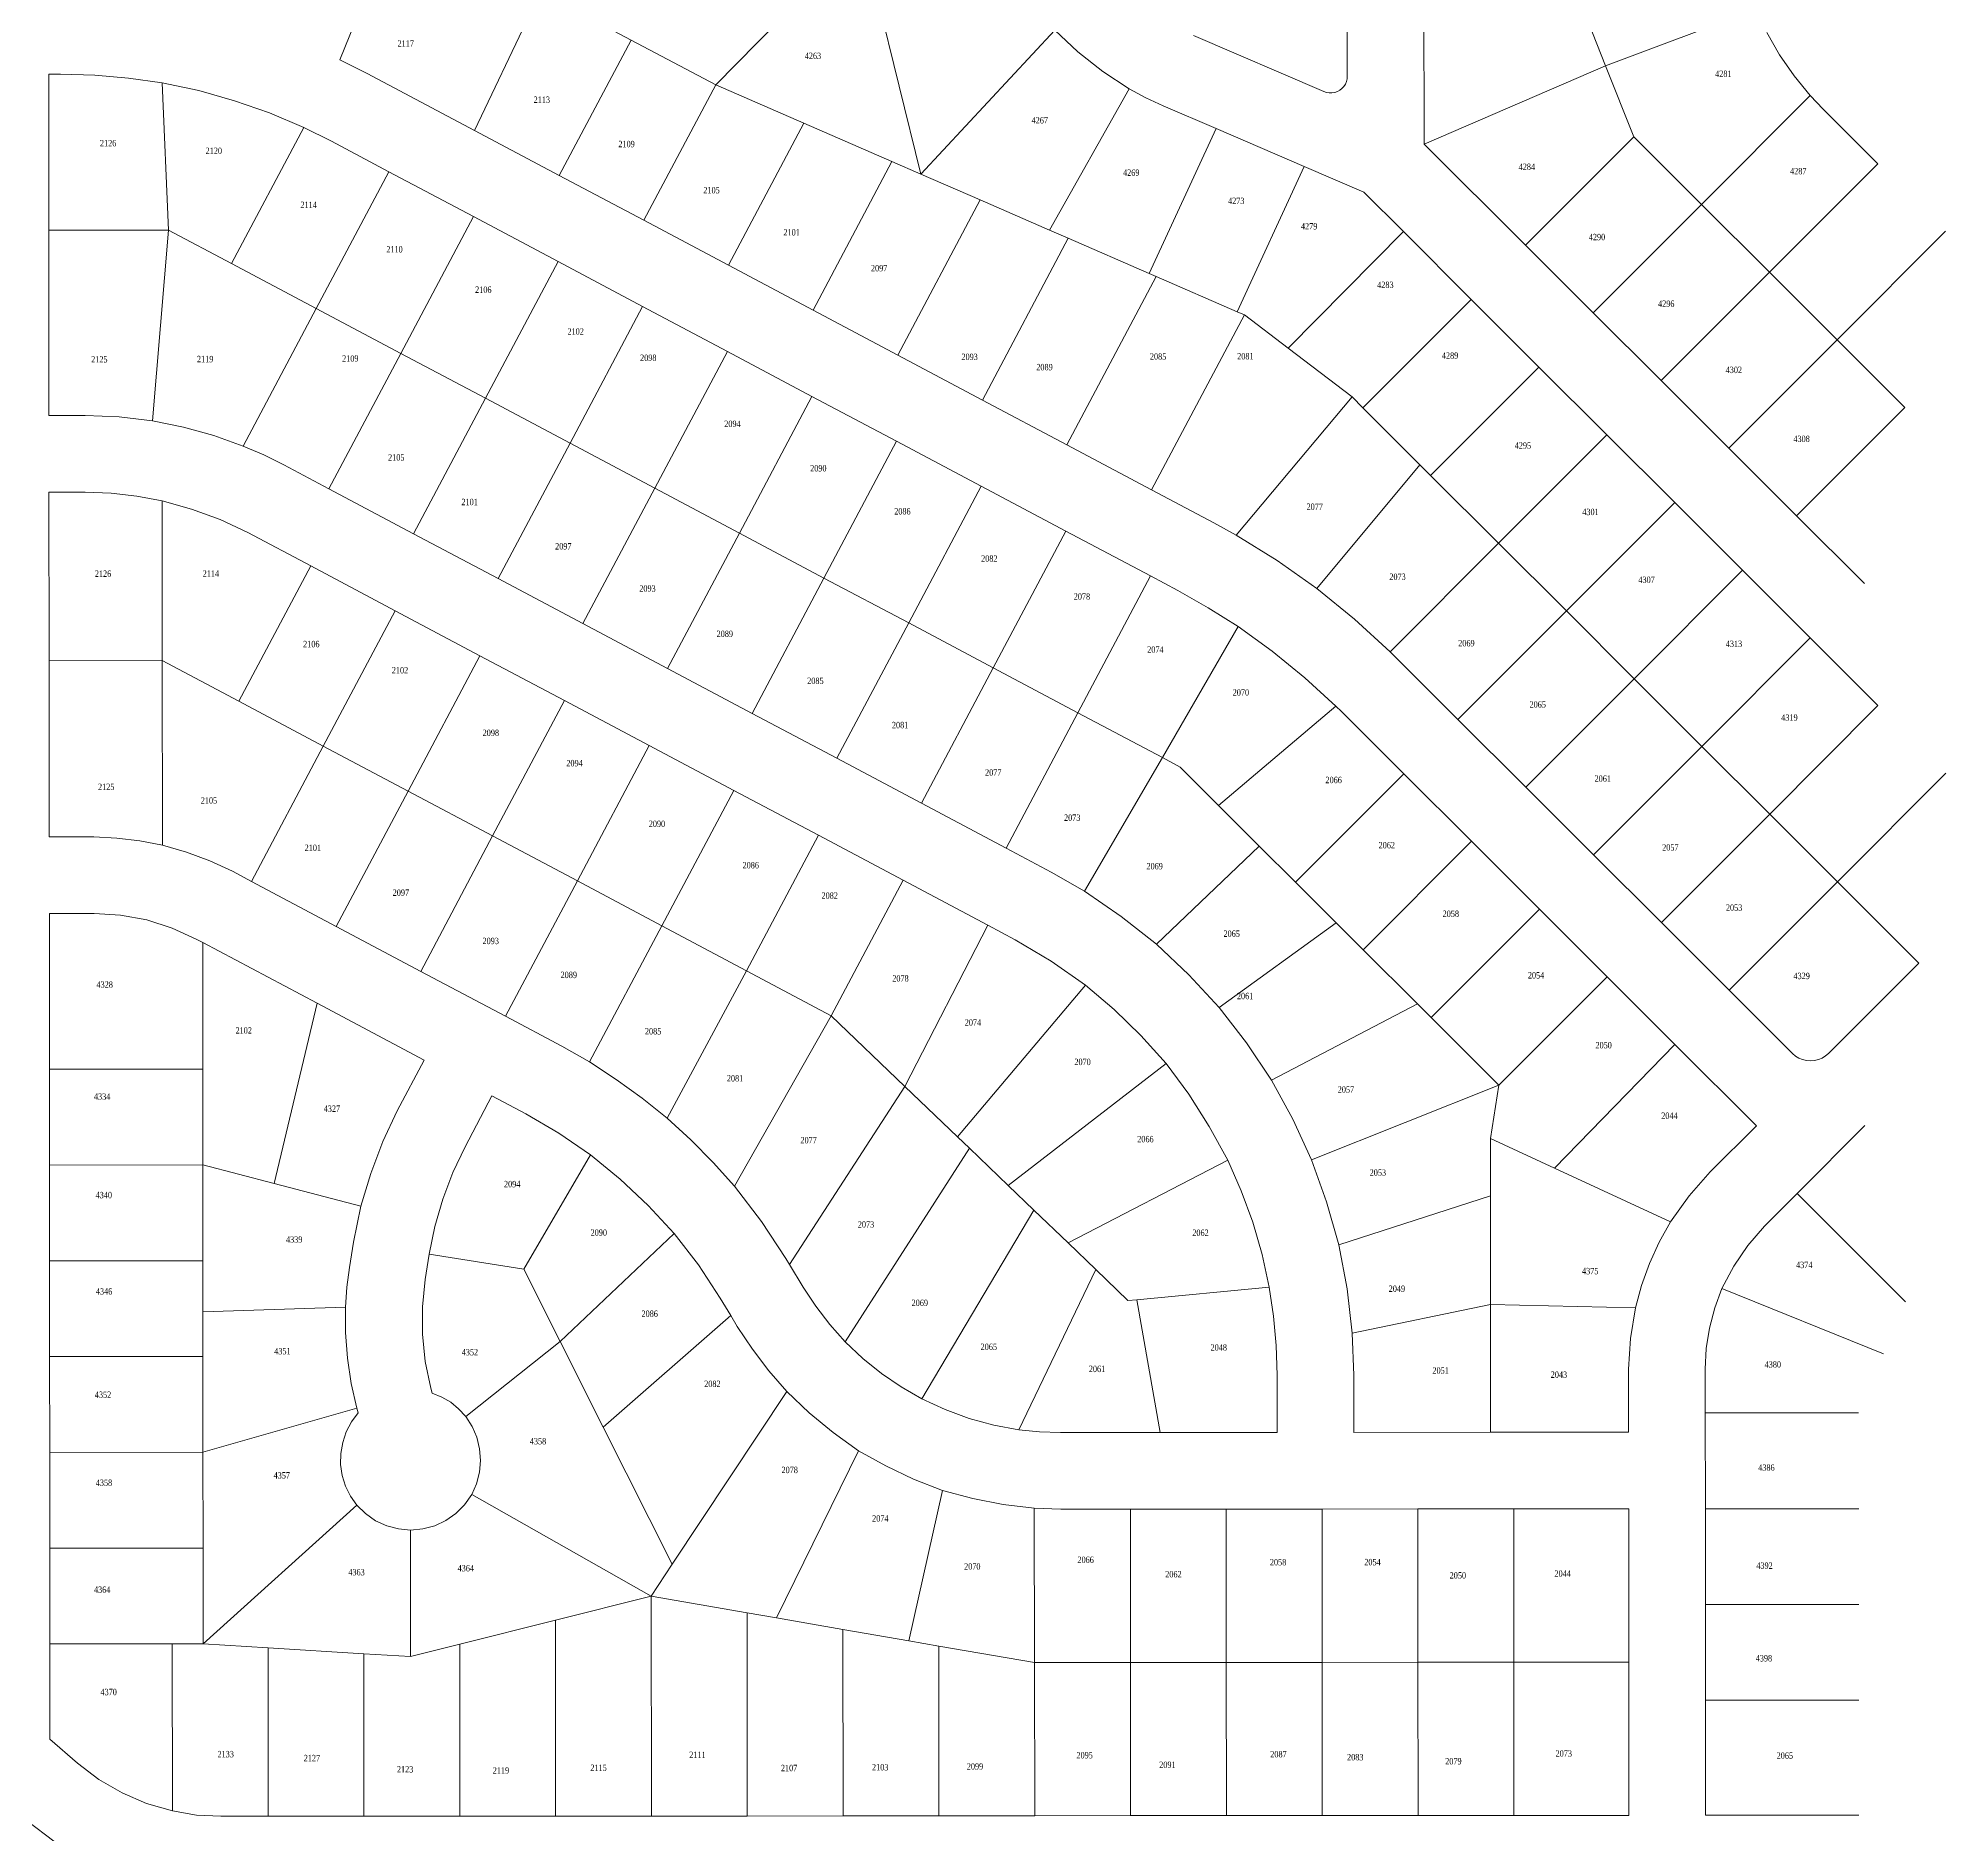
# Model space of a CAD drawing. Header units: feet. Extents: x 2819410 to 2831754, y 974571 to 993150.
# Drawn here: x 2828020 to 2829513, y 984472 to 985879 of the extents above; entities that cross this region are included whole.
import ezdxf
from ezdxf.enums import TextEntityAlignment as Align

# ---------------------------------------------------------------- set-up
doc = ezdxf.new("R2010")
doc.units = ezdxf.units.FT
doc.header["$LTSCALE"] = 0.015
doc.header["$MEASUREMENT"] = 0
doc.layers.add('ADDRESSES', color=7, linetype='Continuous')
doc.layers.add('Dakota County Parcels', color=7, linetype='Continuous', lineweight=5)
doc.styles.add('SIMPLEX', font='times.ttf', dxfattribs={"width": 0.8})

# ---------------------------------------------------------------- blocks, each defined once
blk = doc.blocks.new('ACMAP_ANN_TEMPLATE_AddressEagan')
at = {"layer": 'ADDRESSES', "style": 'SIMPLEX', "width": 0.8}
blk.add_attdef('ADDRESS', text='', height=5, dxfattribs=at).set_placement((0, 0), align=Align.CENTER)

msp = doc.modelspace()

# ---------------------------------------------------------------- linework, layer by layer
at = {"layer": 'Dakota County Parcels', "lineweight": 5}
for p, q in [((2829044.9, 985848.8), (2829044.9, 985972.6)), ((2828256.5, 985861.6), (2828296.4, 985960.7)), ((2828413.6, 985914.7), (2828484.3, 985877.1)), ((2828673.7, 985923.8), (2828711, 985772.2)), ((2829105, 985795.7), (2829104.9, 985912.6)), ((2829224.9, 985912.7), (2829247, 985857)), ((2828550.6, 985842), (2828616.2, 985908.8)), ((2829247, 985857), (2829364.6, 985901)), ((2828361.8, 985806.3), (2828404.9, 985896.5)), ((2828711, 985772.2), (2828815.9, 985884.7)), ((2828815.9, 985884.7), (2828834, 985867.8)), ((2829373.2, 985882.9), (2829383.2, 985865.6)), ((2828428.1, 985771.1), (2828484.3, 985877.1)), ((2828484.3, 985877.1), (2828550.6, 985842)), ((2828834, 985867.8), (2828853.5, 985852.5)), ((2828924.5, 985880.7), (2829026.6, 985836.7)), ((2828277.9, 985850.8), (2828256.5, 985861.6)), ((2828853.5, 985852.5), (2828874.2, 985838.9)), ((2829105, 985795.7), (2829247, 985857)), ((2829247, 985857), (2829269, 985801.4)), ((2829383.2, 985865.6), (2829394.5, 985849.1)), ((2828028.7, 985728.2), (2828028.6, 985850.5)), ((2828028.6, 985850.5), (2828037.9, 985850.5)), ((2828064.6, 985849.6), (2828037.9, 985850.5)), ((2828091.1, 985847.2), (2828064.6, 985849.6)), ((2828117.5, 985843.5), (2828091.1, 985847.2)), ((2828122.4, 985728.3), (2828117.5, 985843.5)), ((2828146, 985837.5), (2828117.5, 985843.5)), ((2828174, 985829.6), (2828146, 985837.5)), ((2828277.9, 985850.8), (2828361.8, 985806.3)), ((2828494.3, 985736), (2828550.6, 985842)), ((2828550.6, 985842), (2828619.5, 985812)), ((2828811.9, 985728.3), (2828874.2, 985838.9)), ((2828874.2, 985838.9), (2828887.3, 985831.8)), ((2829037.1, 985836.8), (2829039, 985837.9)), ((2829039, 985837.9), (2829040.7, 985839.2)), ((2829040.7, 985839.2), (2829042.2, 985840.8)), ((2829042.2, 985840.8), (2829043.4, 985842.6)), ((2829043.4, 985842.6), (2829044.2, 985844.6)), ((2829044.2, 985844.6), (2829044.8, 985846.7)), ((2829044.8, 985846.7), (2829044.9, 985848.8)), ((2829394.5, 985849.1), (2829407.2, 985833.7)), ((2828201.5, 985820), (2828174, 985829.6)), ((2828887.3, 985831.8), (2828900.8, 985825.6)), ((2828900.8, 985825.6), (2828942.2, 985807.8)), ((2829026.6, 985836.7), (2829028.6, 985836.1)), ((2829028.6, 985836.1), (2829030.8, 985835.7)), ((2829030.8, 985835.7), (2829032.9, 985835.7)), ((2829032.9, 985835.7), (2829035.1, 985836.1)), ((2829035.1, 985836.1), (2829037.1, 985836.8)), ((2829322.1, 985748.4), (2829407.2, 985833.7)), ((2829407.2, 985833.7), (2829417.3, 985822.9)), ((2829417.3, 985822.9), (2829460, 985780.3)), ((2828171.7, 985702.1), (2828228.2, 985808.6)), ((2828228.2, 985808.6), (2828201.5, 985820)), ((2828249.8, 985797.9), (2828228.2, 985808.6)), ((2828560.6, 985700.8), (2828619.5, 985812)), ((2828619.5, 985812), (2828688.5, 985781.9)), ((2828889.8, 985694.4), (2828942.2, 985807.8)), ((2828942.2, 985807.8), (2829011, 985778.1)), ((2828249.8, 985797.9), (2828294.7, 985774)), ((2828361.8, 985806.3), (2828428.1, 985771.1)), ((2829105, 985795.7), (2829184.3, 985716.5)), ((2829184.3, 985716.5), (2829269, 985801.4)), ((2829269, 985801.4), (2829322.1, 985748.4)), ((2828626.8, 985665.7), (2828688.5, 985781.9)), ((2828688.5, 985781.9), (2828711, 985772.2)), ((2828958.6, 985664.4), (2829011, 985778.1)), ((2829011, 985778.1), (2829057.8, 985758)), ((2829375.2, 985695.4), (2829460, 985780.3)), ((2828237.9, 985667), (2828294.7, 985774)), ((2828294.7, 985774), (2828360.9, 985738.9)), ((2828428.1, 985771.1), (2828494.3, 985736)), ((2828711, 985772.2), (2828757.5, 985751.9)), ((2828693, 985630.5), (2828757.5, 985751.9)), ((2828757.5, 985751.9), (2828811.9, 985728.3)), ((2829057.8, 985758), (2829088.8, 985727.1)), ((2829237.3, 985663.5), (2829322.1, 985748.4)), ((2829322.1, 985748.4), (2829375.2, 985695.4)), ((2828304.2, 985631.8), (2828360.9, 985738.9)), ((2828360.9, 985738.9), (2828427.2, 985703.7)), ((2828494.3, 985736), (2828560.6, 985700.8)), ((2828028.7, 985728.2), (2828122.4, 985728.3)), ((2828028.8, 985583.2), (2828028.7, 985728.2)), ((2828109.9, 985579), (2828122.4, 985728.3)), ((2828122.4, 985728.3), (2828171.7, 985702.1)), ((2828759.3, 985595.3), (2828826.5, 985721.9)), ((2828811.9, 985728.3), (2828826.5, 985721.9)), ((2828826.5, 985721.9), (2828889.8, 985694.4)), ((2828998.5, 985635.9), (2829088.8, 985727.1)), ((2829088.8, 985727.1), (2829141.9, 985674.1)), ((2829428.2, 985642.5), (2829513, 985727.4)), ((2828370.4, 985596.7), (2828427.2, 985703.7)), ((2828427.2, 985703.7), (2828493.4, 985668.5)), ((2829184.3, 985716.5), (2829237.3, 985663.5)), ((2828171.7, 985702.1), (2828237.9, 985667)), ((2828560.6, 985700.8), (2828626.8, 985665.7)), ((2828825.5, 985560.2), (2828895.4, 985691.9)), ((2828889.8, 985694.4), (2828895.4, 985691.9)), ((2828895.4, 985691.9), (2828958.6, 985664.4)), ((2829290.4, 985610.5), (2829375.2, 985695.4)), ((2829375.2, 985695.4), (2829428.2, 985642.5)), ((2829057.1, 985589.2), (2829141.9, 985674.1)), ((2829141.9, 985674.1), (2829194.9, 985621.1)), ((2828180.8, 985559.3), (2828237.9, 985667)), ((2828237.9, 985667), (2828304.2, 985631.8)), ((2828436.6, 985561.5), (2828493.4, 985668.5)), ((2828493.4, 985668.5), (2828559.7, 985633.4)), ((2828626.8, 985665.7), (2828693, 985630.5)), ((2828891.7, 985525), (2828964.4, 985661.9)), ((2828958.6, 985664.4), (2828964.4, 985661.9)), ((2828964.4, 985661.9), (2828998.5, 985635.9)), ((2829237.3, 985663.5), (2829290.4, 985610.5)), ((2828247.9, 985525.8), (2828304.2, 985631.8)), ((2828304.2, 985631.8), (2828370.4, 985596.7)), ((2828502.9, 985526.3), (2828559.7, 985633.4)), ((2828559.7, 985633.4), (2828625.9, 985598.2)), ((2828693, 985630.5), (2828759.3, 985595.3)), ((2828998.5, 985635.9), (2829048.6, 985597.7)), ((2829343.5, 985557.5), (2829428.2, 985642.5)), ((2829428.2, 985642.5), (2829481.3, 985589.5)), ((2829110.1, 985536.2), (2829194.9, 985621.1)), ((2829194.9, 985621.1), (2829248, 985568.1)), ((2828569.1, 985491.2), (2828625.9, 985598.2)), ((2828625.9, 985598.2), (2828692.1, 985563)), ((2829290.4, 985610.5), (2829343.5, 985557.5)), ((2828314.1, 985490.7), (2828370.4, 985596.7)), ((2828370.4, 985596.7), (2828436.6, 985561.5)), ((2828759.3, 985595.3), (2828825.5, 985560.2)), ((2828957.8, 985489.6), (2829048.6, 985597.7)), ((2829048.6, 985597.7), (2829057.1, 985589.2)), ((2829057.1, 985589.2), (2829101.6, 985544.7)), ((2829396.5, 985504.6), (2829481.3, 985589.5)), ((2828028.8, 985583.2), (2828057.2, 985583.2)), ((2828083.6, 985582.2), (2828057.2, 985583.2)), ((2828109.9, 985579), (2828083.6, 985582.2)), ((2828134, 985574), (2828109.9, 985579)), ((2828157.7, 985567.5), (2828134, 985574)), ((2828180.8, 985559.3), (2828157.7, 985567.5)), ((2828196.9, 985552.4), (2828180.8, 985559.3)), ((2828380.4, 985455.5), (2828436.6, 985561.5)), ((2828436.6, 985561.5), (2828502.9, 985526.3)), ((2828635.3, 985456), (2828692.1, 985563)), ((2828692.1, 985563), (2828758.4, 985527.9)), ((2828825.5, 985560.2), (2828891.7, 985525)), ((2829163.2, 985483.2), (2829248, 985568.1)), ((2829248, 985568.1), (2829301.1, 985515.1)), ((2829343.5, 985557.5), (2829396.5, 985504.6)), ((2828212.5, 985544.6), (2828196.9, 985552.4)), ((2828212.5, 985544.6), (2828247.9, 985525.8)), ((2829021, 985447.7), (2829101.6, 985544.7)), ((2829101.6, 985544.7), (2829110.1, 985536.2)), ((2828247.9, 985525.8), (2828314.1, 985490.7)), ((2828446.6, 985420.4), (2828502.9, 985526.3)), ((2828502.9, 985526.3), (2828569.1, 985491.2)), ((2828701.6, 985420.8), (2828758.4, 985527.9)), ((2828758.4, 985527.9), (2828824.6, 985492.7)), ((2828891.7, 985525), (2828940.3, 985499.2)), ((2829110.1, 985536.2), (2829163.2, 985483.2)), ((2828028.8, 985523.2), (2828057.2, 985523.3)), ((2828028.9, 985391.2), (2828028.8, 985523.2)), ((2828077.4, 985522.3), (2828057.2, 985523.3)), ((2828097.5, 985520.1), (2828077.4, 985522.3)), ((2828117.4, 985516.5), (2828097.5, 985520.1)), ((2828117.5, 985391.3), (2828117.4, 985516.5)), ((2828140.3, 985510), (2828117.4, 985516.5)), ((2828162.7, 985501.7), (2828140.3, 985510)), ((2829216.3, 985430.2), (2829301.1, 985515.1)), ((2829301.1, 985515.1), (2829354.1, 985462.1)), ((2828184.3, 985491.6), (2828162.7, 985501.7)), ((2828957.8, 985489.6), (2828940.3, 985499.2)), ((2829396.5, 985504.6), (2829449.6, 985451.6)), ((2828184.3, 985491.6), (2828233.6, 985465.5)), ((2828314.1, 985490.7), (2828380.4, 985455.5)), ((2828569.1, 985491.2), (2828512.8, 985385.2)), ((2828569.1, 985491.2), (2828635.3, 985456)), ((2828767.8, 985385.7), (2828824.6, 985492.7)), ((2828824.6, 985492.7), (2828890.9, 985457.6)), ((2828990.1, 985469.6), (2828957.8, 985489.6)), ((2829078.4, 985398.3), (2829163.2, 985483.2)), ((2829163.2, 985483.2), (2829216.3, 985430.2)), ((2828177.3, 985359.5), (2828233.6, 985465.5)), ((2828233.6, 985465.5), (2828299.8, 985430.4)), ((2829021, 985447.7), (2828990.1, 985469.6)), ((2828380.4, 985455.5), (2828446.6, 985420.4)), ((2828579.1, 985350), (2828635.3, 985456)), ((2828635.3, 985456), (2828701.6, 985420.8)), ((2828834.1, 985350.5), (2828890.9, 985457.6)), ((2828890.9, 985457.6), (2828912.2, 985446.2)), ((2829269.3, 985377.2), (2829354.1, 985462.1)), ((2829354.1, 985462.1), (2829407.2, 985409.1)), ((2828936.1, 985432.7), (2828912.2, 985446.2)), ((2829050.5, 985423.9), (2829021, 985447.7)), ((2828243.5, 985324.4), (2828299.8, 985430.4)), ((2828299.8, 985430.4), (2828366, 985395.2)), ((2828446.6, 985420.4), (2828512.8, 985385.2)), ((2828701.6, 985420.8), (2828645.3, 985314.9)), ((2828701.6, 985420.8), (2828767.8, 985385.7)), ((2828959.4, 985418), (2828936.1, 985432.7)), ((2829078.4, 985398.3), (2829050.5, 985423.9)), ((2829131.5, 985345.3), (2829216.3, 985430.2)), ((2829216.3, 985430.2), (2829269.3, 985377.2)), ((2828900.3, 985315.4), (2828959.4, 985418)), ((2828986, 985398.7), (2828959.4, 985418)), ((2829322.4, 985324.2), (2829407.2, 985409.1)), ((2829407.2, 985409.1), (2829460.2, 985356.1)), ((2828028.9, 985391.2), (2828117.5, 985391.3)), ((2828029, 985253.3), (2828028.9, 985391.2)), ((2828117.6, 985247), (2828117.5, 985391.3)), ((2828117.5, 985391.3), (2828177.3, 985359.5)), ((2828309.8, 985289.2), (2828366, 985395.2)), ((2828366, 985395.2), (2828432.3, 985360)), ((2829011.6, 985377.9), (2828986, 985398.7)), ((2829082.7, 985394.1), (2829078.4, 985398.3)), ((2829082.7, 985394.1), (2829131.5, 985345.3)), ((2828512.8, 985385.2), (2828579.1, 985350)), ((2828711.6, 985279.7), (2828767.8, 985385.7)), ((2828767.8, 985385.7), (2828834.1, 985350.5)), ((2829036, 985355.8), (2829011.6, 985377.9)), ((2829184.5, 985292.3), (2829269.3, 985377.2)), ((2829269.3, 985377.2), (2829322.4, 985324.2)), ((2828177.3, 985359.5), (2828243.5, 985324.4)), ((2828376, 985254.1), (2828432.3, 985360)), ((2828432.3, 985360), (2828498.5, 985324.9)), ((2828579.1, 985350), (2828645.3, 985314.9)), ((2828777.8, 985244.5), (2828834.1, 985350.5)), ((2828834.1, 985350.5), (2828900.3, 985315.4)), ((2828944.2, 985278), (2829036, 985355.8)), ((2829040.3, 985351.6), (2829036, 985355.8)), ((2829040.3, 985351.6), (2829089.1, 985302.8)), ((2829131.5, 985345.3), (2829184.5, 985292.3)), ((2829375.5, 985271.2), (2829460.2, 985356.1)), ((2828187.3, 985218.4), (2828243.5, 985324.4)), ((2828243.5, 985324.4), (2828309.8, 985289.2)), ((2828442.3, 985218.9), (2828498.5, 985324.9)), ((2828498.5, 985324.9), (2828564.8, 985289.7)), ((2828645.3, 985314.9), (2828711.6, 985279.7)), ((2828839.1, 985210.8), (2828900.3, 985315.4)), ((2828900.3, 985315.4), (2828914.1, 985308)), ((2829237.6, 985239.3), (2829322.4, 985324.2)), ((2829322.4, 985324.2), (2829375.5, 985271.2)), ((2828914.1, 985308), (2828944.2, 985278)), ((2829004.3, 985218), (2829089.1, 985302.8)), ((2829089.1, 985302.8), (2829142.2, 985249.9)), ((2829428.5, 985218.2), (2829513.3, 985303.1)), ((2828253.5, 985183.2), (2828309.8, 985289.2)), ((2828309.8, 985289.2), (2828376, 985254.1)), ((2828508.5, 985183.7), (2828564.8, 985289.7)), ((2828564.8, 985289.7), (2828631, 985254.6)), ((2829184.5, 985292.3), (2829237.6, 985239.3)), ((2828711.6, 985279.7), (2828777.8, 985244.5)), ((2828944.2, 985278), (2828976, 985246.2)), ((2829290.7, 985186.3), (2829375.5, 985271.2)), ((2829375.5, 985271.2), (2829428.5, 985218.2)), ((2828029, 985253.3), (2828064, 985253.3)), ((2828082, 985252.4), (2828064, 985253.3)), ((2828099.9, 985250.3), (2828082, 985252.4)), ((2828117.6, 985247), (2828099.9, 985250.3)), ((2828136.3, 985241.5), (2828117.6, 985247)), ((2828154.6, 985234.6), (2828136.3, 985241.5)), ((2828319.7, 985148.1), (2828376, 985254.1)), ((2828376, 985254.1), (2828442.3, 985218.9)), ((2828574.7, 985148.6), (2828631, 985254.6)), ((2828631, 985254.6), (2828697.2, 985219.4)), ((2828777.8, 985244.5), (2828813.1, 985225.8)), ((2828895.5, 985169.4), (2828976, 985246.2)), ((2828976, 985246.2), (2829004.3, 985218)), ((2829057.4, 985165), (2829142.2, 985249.9)), ((2829142.2, 985249.9), (2829195.2, 985196.9)), ((2828172.3, 985226.4), (2828154.6, 985234.6)), ((2828172.3, 985226.4), (2828187.3, 985218.4)), ((2828839.1, 985210.8), (2828813.1, 985225.8)), ((2829237.6, 985239.3), (2829290.7, 985186.3)), ((2828187.3, 985218.4), (2828253.5, 985183.2)), ((2828386, 985112.9), (2828442.3, 985218.9)), ((2828442.3, 985218.9), (2828508.5, 985183.7)), ((2828641, 985113.4), (2828697.2, 985219.4)), ((2828697.2, 985219.4), (2828763.5, 985184.2)), ((2828868, 985191.1), (2828839.1, 985210.8)), ((2829004.3, 985218), (2829036.1, 985186.2)), ((2829343.7, 985133.3), (2829428.5, 985218.2)), ((2829428.5, 985218.2), (2829492.2, 985154.6)), ((2829110.4, 985112), (2829195.2, 985196.9)), ((2829195.2, 985196.9), (2829248.3, 985143.9)), ((2828029.1, 985193.3), (2828064.1, 985193.3)), ((2828029.2, 985071.5), (2828029.1, 985193.3)), ((2828084.8, 985192), (2828064.1, 985193.3)), ((2828105.3, 985188.3), (2828084.8, 985192)), ((2828125.2, 985182), (2828105.3, 985188.3)), ((2828144.1, 985173.4), (2828125.2, 985182)), ((2828253.5, 985183.2), (2828319.7, 985148.1)), ((2828451.9, 985077.2), (2828508.5, 985183.7)), ((2828508.5, 985183.7), (2828574.7, 985148.6)), ((2828698.6, 985058), (2828763.5, 985184.2)), ((2828763.5, 985184.2), (2828785, 985172.8)), ((2828895.5, 985169.4), (2828868, 985191.1)), ((2828944.7, 985119.7), (2829036.1, 985186.2)), ((2829036.1, 985186.2), (2829057.4, 985165)), ((2829290.7, 985186.3), (2829343.7, 985133.3)), ((2828144.1, 985173.4), (2828149.1, 985170.8)), ((2828149.1, 985071.6), (2828149.1, 985170.8)), ((2828149.1, 985170.8), (2828238.6, 985123.2)), ((2828813.2, 985156.1), (2828785, 985172.8)), ((2828920.9, 985145.4), (2828895.5, 985169.4)), ((2828840.1, 985137.3), (2828813.2, 985156.1)), ((2829057.4, 985165), (2829099.8, 985122.6)), ((2829421.5, 985083.9), (2829492.2, 985154.6)), ((2828319.7, 985148.1), (2828386, 985112.9)), ((2828512.6, 985033.2), (2828574.7, 985148.6)), ((2828574.7, 985148.6), (2828641, 985113.4)), ((2828739.8, 985018.6), (2828840.1, 985137.3)), ((2828862.4, 985118.3), (2828840.1, 985137.3)), ((2828944.7, 985119.7), (2828920.9, 985145.4)), ((2829163.5, 985059), (2829248.3, 985143.9)), ((2829248.3, 985143.9), (2829301.3, 985090.9)), ((2828205.1, 984982.1), (2828238.6, 985123.2)), ((2828238.6, 985123.2), (2828322.5, 985078.7)), ((2828985.5, 985063), (2829099.8, 985122.6)), ((2829099.8, 985122.6), (2829110.4, 985112)), ((2829343.7, 985133.3), (2829393.3, 985083.9)), ((2828386, 985112.9), (2828430.1, 985089.5)), ((2828565.2, 984979.9), (2828641, 985113.4)), ((2828641, 985113.4), (2828698.6, 985058)), ((2828883.4, 985097.8), (2828862.4, 985118.3)), ((2828966, 985092.1), (2828944.7, 985119.7)), ((2829110.4, 985112), (2829163.5, 985059)), ((2828903, 985076), (2828883.4, 985097.8)), ((2828985.5, 985063), (2828966, 985092.1)), ((2829207.1, 984994), (2829301.3, 985090.9)), ((2829301.3, 985090.9), (2829365, 985027.3)), ((2828301.4, 985038.9), (2828322.5, 985078.7)), ((2828451.9, 985077.2), (2828430.1, 985089.5)), ((2828472.8, 985063.5), (2828451.9, 985077.2)), ((2828779.4, 984980.5), (2828903, 985076)), ((2828920.8, 985051.9), (2828903, 985076)), ((2829393.3, 985083.9), (2829395.7, 985081.8)), ((2829395.7, 985081.8), (2829398.3, 985080.2)), ((2829398.3, 985080.2), (2829401.2, 985079)), ((2829401.2, 985079), (2829404.3, 985078.3)), ((2829404.3, 985078.3), (2829407.4, 985078)), ((2829407.4, 985078), (2829410.5, 985078.3)), ((2829410.5, 985078.3), (2829413.6, 985079)), ((2829413.6, 985079), (2829416.5, 985080.2)), ((2829416.5, 985080.2), (2829419.2, 985081.9)), ((2829419.2, 985081.9), (2829421.5, 985083.9)), ((2828029.2, 985071.5), (2828149.1, 985071.6)), ((2828029.2, 984996.5), (2828029.2, 985071.5)), ((2828149.2, 984996.6), (2828149.1, 985071.6)), ((2828493.1, 985048.9), (2828472.8, 985063.5)), ((2829002.3, 985032.3), (2828985.5, 985063)), ((2828354.4, 985010.8), (2828375.5, 985050.6)), ((2828375.5, 985050.6), (2828402, 985036.5)), ((2828512.6, 985033.2), (2828493.1, 985048.9)), ((2828608.3, 984918.7), (2828698.6, 985058)), ((2828698.6, 985058), (2828739.8, 985018.6)), ((2828936.9, 985026.7), (2828920.8, 985051.9)), ((2829016.9, 985000.5), (2829163.5, 985059)), ((2829156.9, 985017.3), (2829163.5, 985059)), ((2828301.4, 985038.9), (2828290.1, 985014.8)), ((2828427.9, 985021.4), (2828402, 985036.5)), ((2828531, 985016.3), (2828512.6, 985033.2)), ((2829016.9, 985000.5), (2829002.3, 985032.3)), ((2828452.6, 985004.4), (2828427.9, 985021.4)), ((2828548.5, 984998.5), (2828531, 985016.3)), ((2828739.8, 985018.6), (2828749.1, 985009.6)), ((2828951.3, 985000.4), (2828936.9, 985026.7)), ((2829156.9, 984972.3), (2829156.9, 985017.3)), ((2829156.9, 985017.3), (2829207.1, 984994)), ((2829328.8, 984991.1), (2829365, 985027.3)), ((2829396.9, 984974.3), (2829449.9, 985027.4)), ((2828290.1, 985014.8), (2828280.6, 984989.9)), ((2828354.4, 985010.8), (2828344.8, 984990.7)), ((2828400.4, 984915), (2828452.6, 985004.4)), ((2828475.8, 984985.4), (2828452.6, 985004.4)), ((2828652, 984858), (2828749.1, 985009.6)), ((2828749.1, 985009.6), (2828779.4, 984980.5)), ((2828029.2, 984996.5), (2828149.2, 984996.6)), ((2828029.3, 984921.5), (2828029.2, 984996.5)), ((2828149.2, 984921.6), (2828149.2, 984996.6)), ((2828149.2, 984996.6), (2828205.1, 984982.1)), ((2828280.6, 984989.9), (2828272.8, 984964.4)), ((2828344.8, 984990.7), (2828336.9, 984969.9)), ((2828565.2, 984979.9), (2828548.5, 984998.5)), ((2828826.3, 984935.5), (2828951.3, 985000.4)), ((2828961.9, 984976.4), (2828951.3, 985000.4)), ((2829028.7, 984967.6), (2829016.9, 985000.5)), ((2829207.1, 984994), (2829297.8, 984952)), ((2829328.8, 984991.1), (2829312.3, 984972.3)), ((2828205.1, 984982.1), (2828272.8, 984964.4)), ((2828497.6, 984964.8), (2828475.8, 984985.4)), ((2828586.3, 984952.3), (2828565.2, 984979.9)), ((2828779.4, 984980.5), (2828799.6, 984961.1)), ((2828970.9, 984951.7), (2828961.9, 984976.4)), ((2829038.2, 984933.9), (2829156.9, 984972.3)), ((2829157, 984887.3), (2829156.9, 984972.3)), ((2829312.3, 984972.3), (2829297.8, 984952)), ((2829371.3, 984948.7), (2829396.9, 984974.3)), ((2829396.9, 984974.3), (2829481.8, 984889.5)), ((2828272.8, 984964.4), (2828267.1, 984936)), ((2828336.9, 984969.9), (2828330.7, 984948.5)), ((2828518, 984942.8), (2828497.6, 984964.8)), ((2828712, 984813.5), (2828799.6, 984961.1)), ((2828799.6, 984961.1), (2828826.3, 984935.5)), ((2829038.2, 984933.9), (2829028.7, 984967.6)), ((2828330.7, 984948.5), (2828326.3, 984926.7)), ((2828428.9, 984858.3), (2828518, 984942.8)), ((2828537, 984918.3), (2828518, 984942.8)), ((2828605.4, 984923.4), (2828586.3, 984952.3)), ((2828978.2, 984926.5), (2828970.9, 984951.7)), ((2829297.8, 984952), (2829288.9, 984936.1)), ((2829371.3, 984948.7), (2829358.4, 984933.6)), ((2828264, 984916.2), (2828267.1, 984936)), ((2828323.2, 984906.9), (2828326.3, 984926.7)), ((2828326.3, 984926.7), (2828400.4, 984915)), ((2828826.3, 984935.5), (2828848, 984914.7)), ((2828983.8, 984900.9), (2828978.2, 984926.5)), ((2829044.7, 984899.5), (2829038.2, 984933.9)), ((2829288.9, 984936.1), (2829281.3, 984919.5)), ((2829358.4, 984933.6), (2829347.3, 984917.3)), ((2828029.3, 984921.5), (2828149.2, 984921.6)), ((2828029.3, 984846.5), (2828029.3, 984921.5)), ((2828149.3, 984881.6), (2828149.2, 984921.6)), ((2828264, 984916.2), (2828262, 984900.8)), ((2828400.4, 984915), (2828428.9, 984858.3)), ((2828554, 984892.4), (2828537, 984918.3)), ((2828605.4, 984923.4), (2828608.3, 984918.7)), ((2828608.3, 984918.7), (2828618.9, 984901)), ((2828787.9, 984789.3), (2828848, 984914.7)), ((2828848, 984914.7), (2828873.2, 984890.5)), ((2829281.3, 984919.5), (2829275.1, 984902.3)), ((2829347.3, 984917.3), (2829338.1, 984899.8)), ((2828262, 984900.8), (2828260.9, 984885.3)), ((2828323.2, 984906.9), (2828321, 984885.5)), ((2828618.9, 984901), (2828629, 984885.9)), ((2828880.1, 984891.1), (2828983.8, 984900.9)), ((2828987.1, 984878.1), (2828983.8, 984900.9)), ((2829048.8, 984864.8), (2829044.7, 984899.5)), ((2829275.1, 984902.3), (2829270.3, 984884.7)), ((2829338.1, 984899.8), (2829332.4, 984884.6)), ((2829338.1, 984899.8), (2829464.5, 984848.6)), ((2828149.3, 984881.6), (2828260.9, 984885.3)), ((2828149.3, 984846.6), (2828149.3, 984881.6)), ((2828260.9, 984885.3), (2828260.9, 984865.3)), ((2828321, 984885.5), (2828321, 984864.1)), ((2828554, 984892.4), (2828562.4, 984878.6)), ((2828629, 984885.9), (2828640, 984871.6)), ((2828873.2, 984890.5), (2828880.1, 984891.1)), ((2828880.1, 984891.1), (2828898.5, 984787.1)), ((2829048.8, 984864.8), (2829157, 984887.3)), ((2829157, 984887.3), (2829270.3, 984884.7)), ((2829157, 984787.3), (2829157, 984887.3)), ((2829270.3, 984884.7), (2829266.5, 984860.8)), ((2829332.4, 984884.6), (2829328.3, 984868.9)), ((2828462.6, 984791.3), (2828562.4, 984878.6)), ((2828562.4, 984878.6), (2828567.5, 984870)), ((2828567.5, 984870), (2828579.3, 984852.3)), ((2828640, 984871.6), (2828652, 984858)), ((2828989.2, 984855.1), (2828987.1, 984878.1)), ((2829328.3, 984868.9), (2829325.8, 984852.9)), ((2828260.9, 984865.3), (2828262.4, 984845.4)), ((2828321, 984864.1), (2828323.3, 984842.7)), ((2828354.9, 984799.7), (2828428.9, 984858.3)), ((2828428.9, 984858.3), (2828462.6, 984791.3)), ((2828579.3, 984852.3), (2828592.2, 984835.3)), ((2828652, 984858), (2828665.7, 984845.1)), ((2828990, 984832.1), (2828989.2, 984855.1)), ((2829050, 984832.1), (2829048.8, 984864.8)), ((2829266.5, 984860.8), (2829265, 984836.7)), ((2829325.8, 984852.9), (2829325, 984836.7)), ((2828029.3, 984846.5), (2828149.3, 984846.6)), ((2828029.4, 984771.5), (2828029.3, 984846.5)), ((2828149.3, 984771.6), (2828149.3, 984846.6)), ((2828262.4, 984845.4), (2828265.3, 984825.6)), ((2828323.3, 984842.7), (2828327.7, 984821.7)), ((2828665.7, 984845.1), (2828680.3, 984833.4)), ((2828265.3, 984825.6), (2828269.8, 984806.1)), ((2828592.2, 984835.3), (2828606.2, 984819.2)), ((2828680.3, 984833.4), (2828695.7, 984822.8)), ((2828695.7, 984822.8), (2828712, 984813.5)), ((2828990.1, 984787.2), (2828990, 984832.1)), ((2829050.1, 984787.2), (2829050, 984832.1)), ((2829265, 984787.4), (2829265, 984836.7)), ((2829325, 984802.4), (2829325, 984836.7)), ((2828327.7, 984821.7), (2828328.8, 984817.9)), ((2828336.2, 984814.9), (2828328.8, 984817.9)), ((2828343.2, 984810.8), (2828336.2, 984814.9)), ((2828349.4, 984805.7), (2828343.2, 984810.8)), ((2828516.5, 984684.1), (2828606.2, 984819.2)), ((2828606.2, 984819.2), (2828623.8, 984802.4)), ((2828712, 984813.5), (2828730.1, 984805.1)), ((2828149.3, 984771.6), (2828269.8, 984806.1)), ((2828265.6, 984795.4), (2828261.5, 984787.7)), ((2828270.8, 984802.4), (2828265.6, 984795.4)), ((2828269.8, 984806.1), (2828270.8, 984802.4)), ((2828354.9, 984799.7), (2828349.4, 984805.7)), ((2828359.9, 984791.9), (2828354.9, 984799.7)), ((2828623.8, 984802.4), (2828642.5, 984787)), ((2828730.1, 984805.1), (2828748.9, 984798.2)), ((2828748.9, 984798.2), (2828768.2, 984792.9)), ((2828768.2, 984792.9), (2828787.9, 984789.3)), ((2829325, 984802.4), (2829445, 984802.5)), ((2829325.1, 984727.4), (2829325, 984802.4)), ((2828258.7, 984779.4), (2828257.2, 984770.8)), ((2828261.5, 984787.7), (2828258.7, 984779.4)), ((2828363.6, 984783.4), (2828359.9, 984791.9)), ((2828365.8, 984774.4), (2828363.6, 984783.4)), ((2828462.6, 984791.3), (2828516.5, 984684.1)), ((2828642.5, 984787), (2828662.4, 984772.9)), ((2828787.9, 984789.3), (2828804.1, 984787.6)), ((2828804.1, 984787.6), (2828820.5, 984787.1)), ((2828820.5, 984787.1), (2828898.5, 984787.1)), ((2828898.5, 984787.1), (2828990.1, 984787.2)), ((2829050.1, 984787.2), (2829157, 984787.3)), ((2829157, 984787.3), (2829265, 984787.4)), ((2828029.4, 984771.5), (2828149.3, 984771.6)), ((2828029.4, 984696.6), (2828029.4, 984771.5)), ((2828149.4, 984696.6), (2828149.3, 984771.6)), ((2828257.2, 984770.8), (2828257, 984762.1)), ((2828257, 984762.1), (2828258.3, 984753.5)), ((2828365.7, 984756), (2828366.5, 984765.2)), ((2828366.5, 984765.2), (2828365.8, 984774.4)), ((2828598.2, 984642), (2828662.4, 984772.9)), ((2828662.4, 984772.9), (2828683.6, 984761)), ((2828258.3, 984753.5), (2828260.8, 984745.2)), ((2828363.4, 984747), (2828365.7, 984756)), ((2828683.6, 984761), (2828705.5, 984750.6)), ((2828705.5, 984750.6), (2828728.2, 984741.8)), ((2828260.8, 984745.2), (2828264.7, 984737.3)), ((2828264.7, 984737.3), (2828269.7, 984730.2)), ((2828354.1, 984730.6), (2828359.6, 984738.5)), ((2828359.6, 984738.5), (2828363.4, 984747)), ((2828359.6, 984738.5), (2828500.2, 984658.9)), ((2828701.7, 984624.1), (2828728.2, 984741.8)), ((2828728.2, 984741.8), (2828751.7, 984735.4)), ((2828751.7, 984735.4), (2828775.5, 984730.7)), ((2828149.4, 984621.6), (2828269.7, 984730.2)), ((2828269.7, 984730.2), (2828276.5, 984723.6)), ((2828276.5, 984723.6), (2828284.4, 984718.1)), ((2828284.4, 984718.1), (2828293.1, 984714.1)), ((2828330.7, 984714.1), (2828339.4, 984718.3)), ((2828339.4, 984718.3), (2828347.3, 984723.8)), ((2828347.3, 984723.8), (2828354.1, 984730.6)), ((2828775.5, 984730.7), (2828799.7, 984727.8)), ((2828800.2, 984607.1), (2828799.7, 984727.8)), ((2828799.7, 984727.8), (2828820.6, 984727.1)), ((2828820.6, 984727.1), (2828875.1, 984727.1)), ((2828875.1, 984727.1), (2828950.1, 984727.2)), ((2828875.2, 984607.1), (2828875.1, 984727.1)), ((2828950.2, 984607.2), (2828950.1, 984727.2)), ((2828950.1, 984727.2), (2829025.1, 984727.2)), ((2829025.1, 984727.2), (2829100.1, 984727.3)), ((2829025.2, 984607.2), (2829025.1, 984727.2)), ((2829100.2, 984607.3), (2829100.1, 984727.3)), ((2829100.1, 984727.3), (2829175.1, 984727.3)), ((2829175.1, 984727.3), (2829265.1, 984727.4)), ((2829175.2, 984607.3), (2829175.1, 984727.3)), ((2829265.2, 984607.4), (2829265.1, 984727.4)), ((2829325.1, 984727.4), (2829445.1, 984727.5)), ((2829325.1, 984652.4), (2829325.1, 984727.4)), ((2828293.1, 984714.1), (2828302.3, 984711.6)), ((2828302.3, 984711.6), (2828311.8, 984710.6)), ((2828311.8, 984710.6), (2828321.4, 984711.6)), ((2828311.8, 984611.7), (2828311.8, 984710.6)), ((2828321.4, 984711.6), (2828330.7, 984714.1)), ((2828029.5, 984621.6), (2828029.4, 984696.6)), ((2828029.4, 984696.6), (2828149.4, 984696.6)), ((2828149.4, 984621.6), (2828149.4, 984696.6)), ((2828500.2, 984658.9), (2828516.5, 984684.1)), ((2828500.2, 984658.9), (2828425.2, 984640.1)), ((2828500.2, 984658.9), (2828575.2, 984645.9)), ((2828500.3, 984486.9), (2828500.2, 984658.9)), ((2828575.3, 984486.9), (2828575.2, 984645.9)), ((2828575.2, 984645.9), (2828598.2, 984642)), ((2829325.1, 984652.4), (2829445.1, 984652.5)), ((2829325.2, 984577.5), (2829325.1, 984652.4)), ((2828425.2, 984640.1), (2828350.2, 984621.4)), ((2828425.3, 984486.8), (2828425.2, 984640.1)), ((2828598.2, 984642), (2828650.2, 984633)), ((2828650.2, 984633), (2828701.7, 984624.1)), ((2828650.3, 984487), (2828650.2, 984633)), ((2828029.5, 984621.6), (2828125.3, 984621.6)), ((2828029.5, 984547.1), (2828029.5, 984621.6)), ((2828125.3, 984621.6), (2828149.4, 984621.6)), ((2828125.4, 984490.9), (2828125.3, 984621.6)), ((2828149.4, 984621.6), (2828200.3, 984618.5)), ((2828200.3, 984618.5), (2828275.3, 984614)), ((2828200.4, 984486.7), (2828200.3, 984618.5)), ((2828275.3, 984614), (2828311.8, 984611.7)), ((2828275.3, 984486.7), (2828275.3, 984614)), ((2828350.2, 984621.4), (2828311.8, 984611.7)), ((2828350.3, 984486.8), (2828350.2, 984621.4)), ((2828701.7, 984624.1), (2828725.2, 984620)), ((2828725.2, 984620), (2828800.2, 984607.1)), ((2828725.3, 984487.1), (2828725.2, 984620)), ((2828800.3, 984487.1), (2828800.2, 984607.1)), ((2828800.2, 984607.1), (2828875.2, 984607.1)), ((2828875.2, 984607.1), (2828950.2, 984607.2)), ((2828875.3, 984487.2), (2828875.2, 984607.1)), ((2828950.3, 984487.2), (2828950.2, 984607.2)), ((2828950.2, 984607.2), (2829025.2, 984607.2)), ((2829025.2, 984607.2), (2829100.2, 984607.3)), ((2829025.3, 984487.3), (2829025.2, 984607.2)), ((2829100.3, 984487.3), (2829100.2, 984607.3)), ((2829100.2, 984607.3), (2829175.2, 984607.3)), ((2829175.2, 984607.3), (2829265.2, 984607.4)), ((2829175.2, 984487.4), (2829175.2, 984607.3)), ((2829265.2, 984487.4), (2829265.2, 984607.4)), ((2829325.2, 984577.5), (2829445.2, 984577.5)), ((2829325.2, 984487.5), (2829325.2, 984577.5)), ((2828029.5, 984547.1), (2828051.2, 984528.3)), ((2828051.2, 984528.3), (2828067.9, 984515.6)), ((2828067.9, 984515.6), (2828086, 984505.1)), ((2828086, 984505.1), (2828105.2, 984496.8)), ((2828105.2, 984496.8), (2828125.4, 984490.9)), ((2828012, 984482.9), (2828032.6, 984467.3)), ((2828125.4, 984490.9), (2828144.2, 984487.7)), ((2828144.2, 984487.7), (2828163.4, 984486.7)), ((2828163.4, 984486.7), (2828200.4, 984486.7)), ((2828200.4, 984486.7), (2828275.3, 984486.7)), ((2828275.3, 984486.7), (2828350.3, 984486.8)), ((2828350.3, 984486.8), (2828425.3, 984486.8)), ((2828425.3, 984486.8), (2828500.3, 984486.9)), ((2828500.3, 984486.9), (2828575.3, 984486.9)), ((2828575.3, 984486.9), (2828650.3, 984487)), ((2828650.3, 984487), (2828725.3, 984487.1)), ((2828725.3, 984487.1), (2828800.3, 984487.1)), ((2828800.3, 984487.1), (2828875.3, 984487.2)), ((2828875.3, 984487.2), (2828950.3, 984487.2)), ((2828950.3, 984487.2), (2829025.3, 984487.3)), ((2829025.3, 984487.3), (2829100.3, 984487.3)), ((2829100.3, 984487.3), (2829175.2, 984487.4)), ((2829175.2, 984487.4), (2829265.2, 984487.4)), ((2829325.2, 984487.5), (2829445.2, 984487.5))]:
    msp.add_line(p, q, dxfattribs=at)

# ---------------------------------------------------------------- block references
at = {"layer": 'ADDRESSES', "lineweight": 5}
for p, values in [((2828308, 985871.9), {'ADDRESS': '2117'}), ((2828626.7, 985862.2), {'ADDRESS': '4263'}), ((2829339.2, 985848.2), {'ADDRESS': '4281'}), ((2828414.5, 985827.9), {'ADDRESS': '2113'}), ((2828804.2, 985811.8), {'ADDRESS': '4267'}), ((2828075.1, 985793.9), {'ADDRESS': '2126'}), ((2828157.8, 985787.9), {'ADDRESS': '2120'}), ((2828480.8, 985793.2), {'ADDRESS': '2109'}), ((2829185.4, 985775.4), {'ADDRESS': '4284'}), ((2828875.8, 985770.8), {'ADDRESS': '4269'}), ((2829397.8, 985772), {'ADDRESS': '4287'}), ((2828232, 985745.6), {'ADDRESS': '2114'}), ((2828547.3, 985757.1), {'ADDRESS': '2105'}), ((2828958, 985748.7), {'ADDRESS': '4273'}), ((2829015, 985728.8), {'ADDRESS': '4279'}), ((2828610, 985724.1), {'ADDRESS': '2101'}), ((2829240.3, 985720.4), {'ADDRESS': '4290'}), ((2828299.2, 985710.8), {'ADDRESS': '2110'}), ((2828678.5, 985696), {'ADDRESS': '2097'}), ((2829074.7, 985683), {'ADDRESS': '4283'}), ((2828368.7, 985679.2), {'ADDRESS': '2106'}), ((2829294.5, 985668.2), {'ADDRESS': '4296'}), ((2828441, 985646.5), {'ADDRESS': '2102'}), ((2828068.2, 985624.7), {'ADDRESS': '2125'}), ((2828151, 985624.9), {'ADDRESS': '2119'}), ((2828264.6, 985625.3), {'ADDRESS': '2109'}), ((2828497.8, 985625.9), {'ADDRESS': '2098'}), ((2828749.3, 985626.6), {'ADDRESS': '2093'}), ((2828896.8, 985626.9), {'ADDRESS': '2085'}), ((2828965.1, 985627.1), {'ADDRESS': '2081'}), ((2829125.3, 985627.6), {'ADDRESS': '4289'}), ((2828807.9, 985618.6), {'ADDRESS': '2089'}), ((2829347.4, 985616.4), {'ADDRESS': '4302'}), ((2828563.7, 985574.2), {'ADDRESS': '2094'}), ((2829182.3, 985557.2), {'ADDRESS': '4295'}), ((2829400.4, 985562.4), {'ADDRESS': '4308'}), ((2828300.6, 985547.9), {'ADDRESS': '2105'}), ((2828630.9, 985539.4), {'ADDRESS': '2090'}), ((2828358, 985513), {'ADDRESS': '2101'}), ((2828696.7, 985505.7), {'ADDRESS': '2086'}), ((2829019.4, 985509.3), {'ADDRESS': '2077'}), ((2829235.2, 985505.2), {'ADDRESS': '4301'}), ((2828431.3, 985478.3), {'ADDRESS': '2097'}), ((2828764.7, 985468.7), {'ADDRESS': '2082'}), ((2828071.1, 985456.9), {'ADDRESS': '2126'}), ((2828155.5, 985457), {'ADDRESS': '2114'}), ((2828497.2, 985445.3), {'ADDRESS': '2093'}), ((2829084.2, 985454.5), {'ADDRESS': '2073'}), ((2829279.1, 985452.1), {'ADDRESS': '4307'}), ((2828837.2, 985439), {'ADDRESS': '2078'}), ((2828234.1, 985401.8), {'ADDRESS': '2106'}), ((2828557.7, 985409.8), {'ADDRESS': '2089'}), ((2829138.1, 985402.5), {'ADDRESS': '2069'}), ((2829347.5, 985402), {'ADDRESS': '4313'}), ((2828894.7, 985397.5), {'ADDRESS': '2074'}), ((2828303.5, 985381.3), {'ADDRESS': '2102'}), ((2828628.6, 985373), {'ADDRESS': '2085'}), ((2828961.6, 985363.9), {'ADDRESS': '2070'}), ((2829193.9, 985354.5), {'ADDRESS': '2065'}), ((2829390.9, 985344.3), {'ADDRESS': '4319'}), ((2828374.6, 985332.3), {'ADDRESS': '2098'}), ((2828694.9, 985338.4), {'ADDRESS': '2081'}), ((2828440.1, 985308.6), {'ADDRESS': '2094'}), ((2828767.8, 985301.3), {'ADDRESS': '2077'}), ((2829034.2, 985295.4), {'ADDRESS': '2066'}), ((2829244.8, 985296.5), {'ADDRESS': '2061'}), ((2828073.6, 985290), {'ADDRESS': '2125'}), ((2828154, 985279.4), {'ADDRESS': '2105'}), ((2828829.6, 985265.9), {'ADDRESS': '2073'}), ((2828504.6, 985261.1), {'ADDRESS': '2090'}), ((2828235.3, 985242.3), {'ADDRESS': '2101'}), ((2829075.8, 985244.4), {'ADDRESS': '2062'}), ((2829297.7, 985242.6), {'ADDRESS': '2057'}), ((2828578, 985228.7), {'ADDRESS': '2086'}), ((2828894.1, 985227.9), {'ADDRESS': '2069'}), ((2828304.2, 985207.2), {'ADDRESS': '2097'}), ((2828639.8, 985204.9), {'ADDRESS': '2082'}), ((2829125.9, 985190.7), {'ADDRESS': '2058'}), ((2829347.6, 985195.5), {'ADDRESS': '2053'}), ((2828954.4, 985175.1), {'ADDRESS': '2065'}), ((2828374.5, 985169.4), {'ADDRESS': '2093'}), ((2828072.4, 985135.3), {'ADDRESS': '4328'}), ((2828435.6, 985142.8), {'ADDRESS': '2089'}), ((2828695.2, 985140.1), {'ADDRESS': '2078'}), ((2829192.6, 985142.5), {'ADDRESS': '2054'}), ((2829400.5, 985142), {'ADDRESS': '4329'}), ((2828964.9, 985126.3), {'ADDRESS': '2061'}), ((2828751.9, 985105.6), {'ADDRESS': '2074'}), ((2828181.2, 985099.4), {'ADDRESS': '2102'}), ((2828501.6, 985098.7), {'ADDRESS': '2085'}), ((2829245.5, 985087.8), {'ADDRESS': '2050'}), ((2828837.7, 985074.7), {'ADDRESS': '2070'}), ((2828565.7, 985061.9), {'ADDRESS': '2081'}), ((2828070.4, 985047.6), {'ADDRESS': '4334'}), ((2829043.8, 985053.1), {'ADDRESS': '2057'}), ((2828250.2, 985038.1), {'ADDRESS': '4327'}), ((2829297, 985032.6), {'ADDRESS': '2044'}), ((2828623.3, 985013.5), {'ADDRESS': '2077'}), ((2828886.9, 985014.3), {'ADDRESS': '2066'}), ((2829068.8, 984988.1), {'ADDRESS': '2053'}), ((2828071.7, 984970.5), {'ADDRESS': '4340'}), ((2828391.3, 984979.1), {'ADDRESS': '2094'}), ((2828459.1, 984941.1), {'ADDRESS': '2090'}), ((2828668.2, 984947.5), {'ADDRESS': '2073'}), ((2828930, 984941), {'ADDRESS': '2062'}), ((2828220.7, 984935.7), {'ADDRESS': '4339'}), ((2829235, 984911), {'ADDRESS': '4375'}), ((2829402.5, 984915.8), {'ADDRESS': '4374'}), ((2828071.9, 984895.1), {'ADDRESS': '4346'}), ((2829083.7, 984897.2), {'ADDRESS': '2049'}), ((2828498.9, 984877.6), {'ADDRESS': '2086'}), ((2828710.3, 984886.1), {'ADDRESS': '2069'}), ((2828211.5, 984848.3), {'ADDRESS': '4351'}), ((2828358.2, 984847.5), {'ADDRESS': '4352'}), ((2828764.3, 984851.7), {'ADDRESS': '2065'}), ((2828944.3, 984851.2), {'ADDRESS': '2048'}), ((2828849, 984834.4), {'ADDRESS': '2061'}), ((2829117.9, 984833.2), {'ADDRESS': '2051'}), ((2829377.9, 984837.9), {'ADDRESS': '4380'}), ((2828548, 984822.7), {'ADDRESS': '2082'}), ((2829210.5, 984829.9), {'ADDRESS': '2043'}), ((2828071.1, 984814.2), {'ADDRESS': '4352'}), ((2828411.5, 984777.8), {'ADDRESS': '4358'}), ((2829372.9, 984757.2), {'ADDRESS': '4386'}), ((2828071.8, 984745.3), {'ADDRESS': '4358'}), ((2828211, 984751.1), {'ADDRESS': '4357'}), ((2828608.5, 984755.3), {'ADDRESS': '2078'}), ((2828679.4, 984717.4), {'ADDRESS': '2074'}), ((2828840.1, 984685), {'ADDRESS': '2066'}), ((2828990.7, 984683.1), {'ADDRESS': '2058'}), ((2829064.6, 984683.2), {'ADDRESS': '2054'}), ((2828269.5, 984675.3), {'ADDRESS': '4363'}), ((2828355, 984678.4), {'ADDRESS': '4364'}), ((2828751.4, 984679.8), {'ADDRESS': '2070'}), ((2828908.8, 984673.7), {'ADDRESS': '2062'}), ((2829131.4, 984672.8), {'ADDRESS': '2050'}), ((2829213.4, 984674.2), {'ADDRESS': '2044'}), ((2829371.4, 984680.4), {'ADDRESS': '4392'}), ((2828070.4, 984661.6), {'ADDRESS': '4364'}), ((2829370.9, 984607.9), {'ADDRESS': '4398'}), ((2828075.5, 984581.5), {'ADDRESS': '4370'}), ((2829214.3, 984533.4), {'ADDRESS': '2073'}), ((2828167.1, 984532.9), {'ADDRESS': '2133'}), ((2828234.6, 984529.8), {'ADDRESS': '2127'}), ((2828307.5, 984521), {'ADDRESS': '2123'}), ((2828382.5, 984520.1), {'ADDRESS': '2119'}), ((2828458.9, 984522.2), {'ADDRESS': '2115'}), ((2828536.3, 984532.3), {'ADDRESS': '2111'}), ((2828608, 984522), {'ADDRESS': '2107'}), ((2828679.3, 984522.6), {'ADDRESS': '2103'}), ((2828753.5, 984523.2), {'ADDRESS': '2099'}), ((2828839.3, 984532), {'ADDRESS': '2095'}), ((2828904.1, 984524.5), {'ADDRESS': '2091'}), ((2828991, 984532.8), {'ADDRESS': '2087'}), ((2829051.1, 984530.5), {'ADDRESS': '2083'}), ((2829127.9, 984527.3), {'ADDRESS': '2079'}), ((2829387.3, 984531.7), {'ADDRESS': '2065'})]:
    msp.add_blockref('ACMAP_ANN_TEMPLATE_AddressEagan', p, dxfattribs=at).add_auto_attribs(values)

doc.saveas('drawing.dxf')
